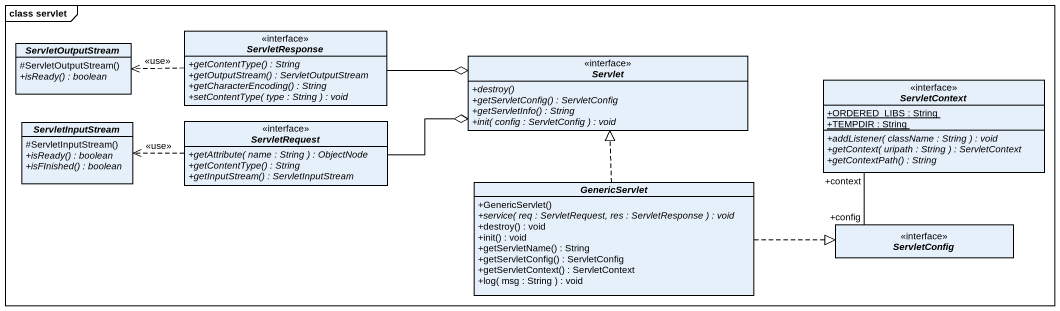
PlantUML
@startuml
mainframe class servlet
hide circle
hide empty members
skinparam classAttributeIconSize 0
abstract class ServletOutputStream {
  #ServletOutputStream()
  {abstract} +isReady() : boolean
}
interface ServletResponse {
  {abstract} +getContentType() : String
  {abstract} +getOutputStream() : ServletOutputStream
  {abstract} +getCharacterEncoding() : String
  {abstract} +setContentType( type : String ) : void
}
interface Servlet {
  {abstract} +destroy()
  {abstract} +getServletConfig() : ServletConfig
  {abstract} +getServletInfo() : String
  {abstract} +init( config : ServletConfig ) : void
}
interface ServletContext {
  {static} +ORDERED_LIBS : String
  {static} +TEMPDIR : String
  {abstract} +addListener( className : String ) : void
  {abstract} +getContext( uripath : String ) : ServletContext
  {abstract} +getContextPath() : String
}
abstract class ServletInputStream {
  #ServletInputStream()
  {abstract} +isReady() : boolean
  {abstract} +isFInished() : boolean
}
interface ServletRequest {
  {abstract} +getAttribute( name : String ) : ObjectNode
  {abstract} +getContentType() : String
  {abstract} +getInputStream() : ServletInputStream
}
abstract class GenericServlet {
  +GenericServlet()
  {abstract} +service( req : ServletRequest, res : ServletResponse ) : void
  +destroy() : void
  +init() : void
  +getServletName() : String
  +getServletConfig() : ServletConfig
  +getServletContext() : ServletContext
  +log( msg : String ) : void
}
interface ServletConfig
ServletResponse .left.> ServletOutputStream : <<use>>
Servlet o-left- ServletResponse
Servlet o-left- ServletRequest
ServletRequest .left.> ServletInputStream : <<use>>
GenericServlet .up.|> Servlet
GenericServlet .right.|> ServletConfig
ServletConfig "+config" -up- "+context" ServletContext
@enduml
